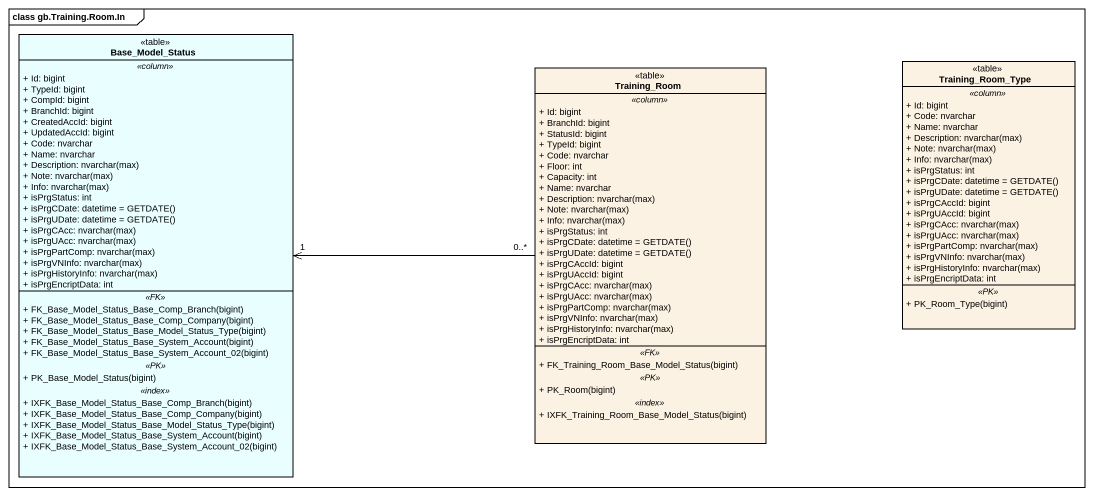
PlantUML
@startuml
mainframe class gb.Training.Room.In
hide circle
hide empty members
skinparam classAttributeIconSize 0
class Base_Model_Status <<table>> #E9FFFF {
  .. <<column>> ..
  + Id: bigint
  + TypeId: bigint
  + CompId: bigint
  + BranchId: bigint
  + CreatedAccId: bigint
  + UpdatedAccId: bigint
  + Code: nvarchar
  + Name: nvarchar
  {field} + Description: nvarchar(max)
  {field} + Note: nvarchar(max)
  {field} + Info: nvarchar(max)
  + isPrgStatus: int
  {field} + isPrgCDate: datetime = GETDATE()
  {field} + isPrgUDate: datetime = GETDATE()
  {field} + isPrgCAcc: nvarchar(max)
  {field} + isPrgUAcc: nvarchar(max)
  {field} + isPrgPartComp: nvarchar(max)
  {field} + isPrgVNInfo: nvarchar(max)
  {field} + isPrgHistoryInfo: nvarchar(max)
  + isPrgEncriptData: int
  .. <<FK>> ..
  + FK_Base_Model_Status_Base_Comp_Branch(bigint)
  + FK_Base_Model_Status_Base_Comp_Company(bigint)
  + FK_Base_Model_Status_Base_Model_Status_Type(bigint)
  + FK_Base_Model_Status_Base_System_Account(bigint)
  + FK_Base_Model_Status_Base_System_Account_02(bigint)
  .. <<PK>> ..
  + PK_Base_Model_Status(bigint)
  .. <<index>> ..
  + IXFK_Base_Model_Status_Base_Comp_Branch(bigint)
  + IXFK_Base_Model_Status_Base_Comp_Company(bigint)
  + IXFK_Base_Model_Status_Base_Model_Status_Type(bigint)
  + IXFK_Base_Model_Status_Base_System_Account(bigint)
  + IXFK_Base_Model_Status_Base_System_Account_02(bigint)
}
class Training_Room_Type <<table>> {
  .. <<column>> ..
  + Id: bigint
  + Code: nvarchar
  + Name: nvarchar
  {field} + Description: nvarchar(max)
  {field} + Note: nvarchar(max)
  {field} + Info: nvarchar(max)
  + isPrgStatus: int
  {field} + isPrgCDate: datetime = GETDATE()
  {field} + isPrgUDate: datetime = GETDATE()
  + isPrgCAccId: bigint
  + isPrgUAccId: bigint
  {field} + isPrgCAcc: nvarchar(max)
  {field} + isPrgUAcc: nvarchar(max)
  {field} + isPrgPartComp: nvarchar(max)
  {field} + isPrgVNInfo: nvarchar(max)
  {field} + isPrgHistoryInfo: nvarchar(max)
  + isPrgEncriptData: int
  .. <<PK>> ..
  + PK_Room_Type(bigint)
}
class Training_Room <<table>> {
  .. <<column>> ..
  + Id: bigint
  + BranchId: bigint
  + StatusId: bigint
  + TypeId: bigint
  + Code: nvarchar
  + Floor: int
  + Capacity: int
  + Name: nvarchar
  {field} + Description: nvarchar(max)
  {field} + Note: nvarchar(max)
  {field} + Info: nvarchar(max)
  + isPrgStatus: int
  {field} + isPrgCDate: datetime = GETDATE()
  {field} + isPrgUDate: datetime = GETDATE()
  + isPrgCAccId: bigint
  + isPrgUAccId: bigint
  {field} + isPrgCAcc: nvarchar(max)
  {field} + isPrgUAcc: nvarchar(max)
  {field} + isPrgPartComp: nvarchar(max)
  {field} + isPrgVNInfo: nvarchar(max)
  {field} + isPrgHistoryInfo: nvarchar(max)
  + isPrgEncriptData: int
  .. <<FK>> ..
  + FK_Training_Room_Base_Model_Status(bigint)
  .. <<PK>> ..
  + PK_Room(bigint)
  .. <<index>> ..
  + IXFK_Training_Room_Base_Model_Status(bigint)
}
Training_Room "0..*" -left-> "1" Base_Model_Status
@enduml
